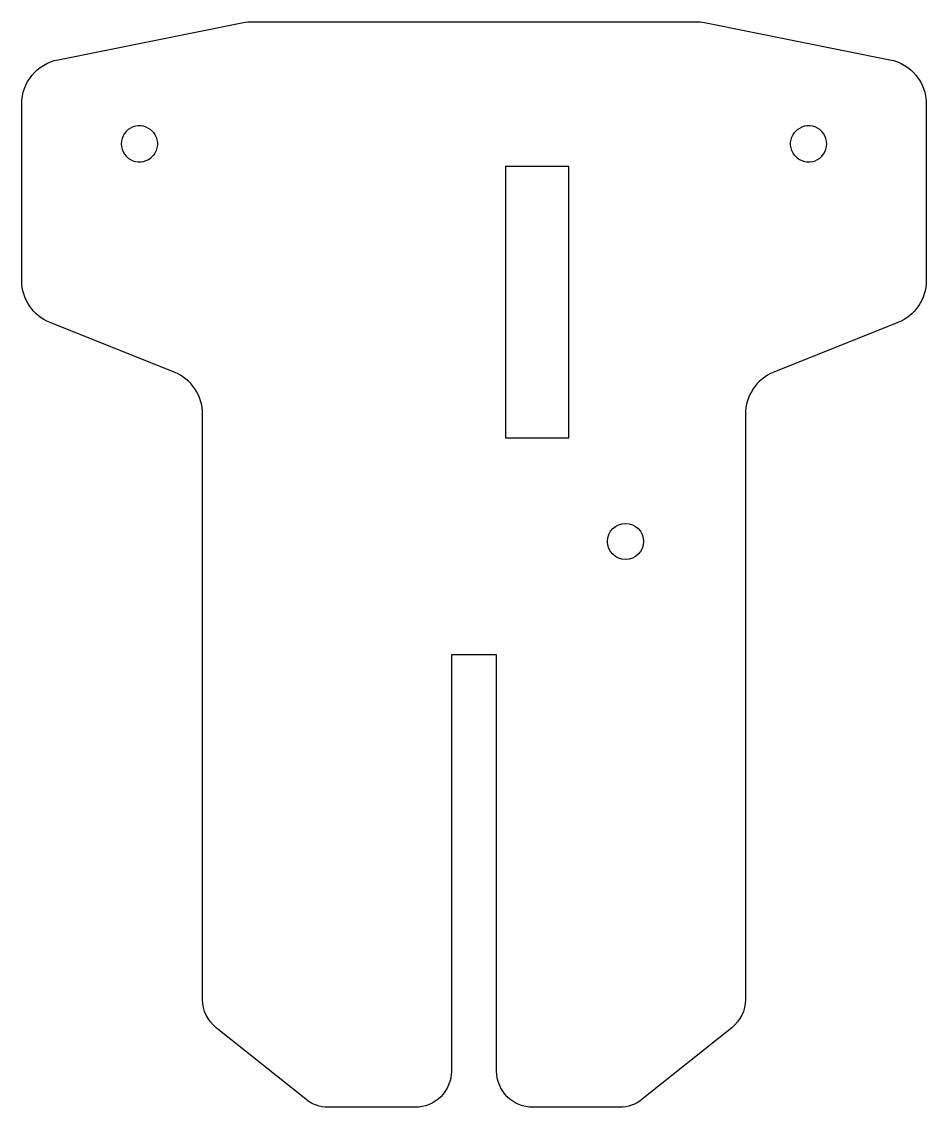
# Model space of a CAD drawing. Header units: millimetres. Extents: x -50 to 50, y -100 to 20.
import ezdxf

# ---------------------------------------------------------------- set-up
doc = ezdxf.new("R2010")
doc.units = ezdxf.units.MM
doc.layers.get('0').update_dxf_attribs({"linetype": 'CONTINUOUS'})

msp = doc.modelspace()

# ---------------------------------------------------------------- linework, layer by layer
msp.add_lwpolyline([(6.5, -100, -0.414214), (2.5, -96), (2.5, -50), (-2.5, -50), (-2.5, -96, -0.414214), (-6.5, -100), (-16.1, -100, -0.170304), (-18.6, -99.12), (-28.5, -91.2, -0.227838), (-30, -88.08), (-30, -23.38, 0.306675), (-33.14, -18.74), (-46.86, -13.26, -0.306675), (-50, -8.61), (-50, 10.9, -0.357511), (-45.98, 15.8), (-25.49, 19.9, -0.049389), (-24.5, 20), (24.5, 20, -0.049389), (25.49, 19.9), (45.98, 15.8, -0.357511), (50, 10.9), (50, -8.61, -0.306678), (46.86, -13.26), (33.14, -18.74, 0.306678), (30, -23.39), (30, -88.08, -0.227838), (28.5, -91.2), (18.6, -99.12, -0.170304), (16.1, -100)], format="xyb", close=True)
msp.add_lwpolyline([(10.5, -26), (10.5, 4), (3.5, 4), (3.5, -26)], close=True)
msp.add_circle((16.75, -37.45), 2)
for centre, start, end in [((-37, 6.5), 41.4097, 318.5903), ((37, 6.5), -138.5904, 138.5904)]:
    msp.add_arc(centre, 2, start, end)
for points, knots in [([(-35.5, 7.82), (-35.45, 7.77), (-35.4, 7.71), (-35.25, 7.49), (-35.16, 7.3), (-35.03, 6.9), (-35, 6.69), (-35, 6.31), (-35.03, 6.1), (-35.16, 5.7), (-35.25, 5.51), (-35.4, 5.29), (-35.45, 5.23), (-35.5, 5.18)], [-0.7593169, -0.7593169, -0.7593169, -0.7593169, -0.7376789, -0.7376789, -0.6794829, -0.6794829, -0.6212869, -0.6212869, -0.563091, -0.563091, -0.504895, -0.504895, -0.483257, -0.483257, -0.483257, -0.483257]), ([(35.5, 5.18), (35.45, 5.23), (35.4, 5.29), (35.25, 5.51), (35.16, 5.7), (35.03, 6.1), (35, 6.31), (35, 6.69), (35.03, 6.9), (35.16, 7.3), (35.25, 7.49), (35.4, 7.71), (35.45, 7.77), (35.5, 7.82)], [-0.7593165, -0.7593165, -0.7593165, -0.7593165, -0.7376786, -0.7376786, -0.6794827, -0.6794827, -0.6212867, -0.6212867, -0.5630908, -0.5630908, -0.5048949, -0.5048949, -0.483257, -0.483257, -0.483257, -0.483257])]:
    msp.add_open_spline(points, degree=3, knots=knots)

doc.saveas('drawing.dxf')
